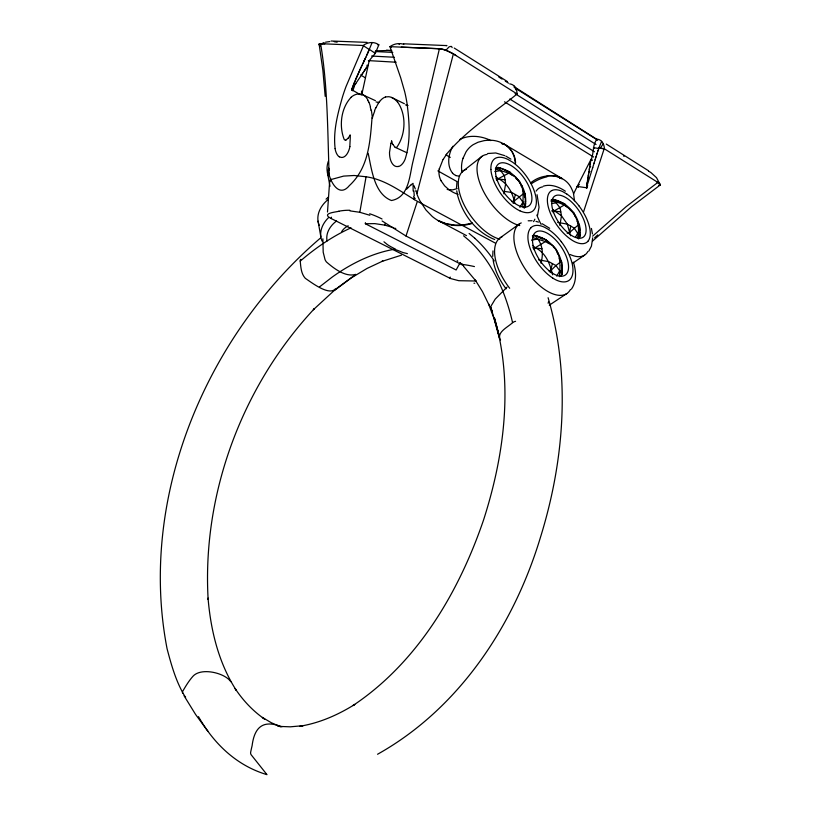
<?xml version="1.0" encoding="UTF-8"?>
<svg xmlns="http://www.w3.org/2000/svg" width="820" height="820" viewBox="0 0 820 820"><rect width="100%" height="100%" fill="white"/><g stroke="black" fill="none" stroke-linecap="round" stroke-linejoin="round"><path stroke-width="1.23" d="M524.8 207.706C529.628 189.686 514.919 169.514 496.623 167.475L495.997 167.957L497.227 168.254L498.324 167.413L509.62 171.862L512.387 175.296L515.995 177.386L521.981 185.914L523.242 193.879L522.76 206.876M559.312 258.238L561.69 262.092L562.048 274.392L560.911 275.161L560.726 276.422L561.393 275.971C565.892 257.972 551.696 237.082 533.031 235.494L532.385 235.955L534.701 235.36L546.099 239.84L549.021 243.55M503.89 193.827L505.653 183.793L504.443 175.798L498.324 167.413M540.954 263.199C543.721 253.298 542.655 242.71 534.701 235.36M559.875 225.561L561.464 215.773L560.08 207.911L553.551 199.445L551.327 199.998L553.551 199.445C570.72 203.145 583.245 221.267 579.186 238.466L578.541 238.907L579.781 234.12M456.504 187.934L456.996 181.671M322.875 238.804L323.193 252.211L325.048 259.663A8.518 5.361 56.2 0 0 326.411 261.928C333.894 268.519 345.62 277.457 355.695 274.362M411.179 184.695L413.065 183.332L413.147 191.08M592.716 237.82L591.435 246.123L588.842 251.053M577.485 237.82C582.21 218.878 570.074 203.011 550.938 201.074M559.486 276.668C560.142 265.813 561.464 253.667 552.588 245.518L545.433 241.572L533 237.636M460.174 262.595L456.135 269.985L365.351 223.737L365.402 222.661M327.498 212.031L329.558 182.737M475.856 281.014L458.769 280.696L450.457 278.503L331.29 218.581L331.382 217.197M562.069 269.421L561.403 269.872L561.403 273.419L562.069 272.978M372.024 117.957C370.117 142.342 368.477 167.987 349.34 185.638C339.121 198.112 330.624 182.204 328.687 173.112A18.86 12.413 32.6 0 1 328.348 169.73L328.635 168.223L329.199 169.084M492.974 250.92L492.728 256.404M524.154 208.177L525.61 203.329M377.548 754.256C459.169 708.562 513.771 625.65 540.39 537.551C564.416 460.235 570.945 376.134 548.098 297.721M658.911 185.412A9.522 2.009 21.1 0 0 660.305 184.9L656.892 181.794M586.946 188.262L586.669 186.222M573.498 193.981L577.208 186.437L586.443 187.729L586.556 186.98M369.861 215.27L359.816 212.288L366.068 176.772C385.431 179.518 400.939 191.818 417.359 201.31L495.095 242.976M587.048 183.762L586.638 186.406M586.782 185.463L586.905 184.705M587.13 183.188L587.489 180.902M587.018 183.946L587.253 182.429M385.226 223.522L384.969 225.172L393.846 227.796M587.458 181.097L588.565 174.045M587.837 178.616L587.96 177.848M587.602 180.144L587.725 179.375M588.207 176.32L588.411 175.049M588.688 173.297L589.447 168.602M588.514 174.393L588.729 173.051M588.852 172.292L588.996 171.4M349.822 146.472L350.263 137.76A37.515 19.813 -85.5 0 0 350.14 135.126M589.303 169.514L589.836 166.275L590.718 166.829M589.775 166.665L590.123 164.564M589.518 168.213L589.641 167.434M590.267 163.703L590.41 162.852M590.092 164.717L590.287 163.539M590.4 162.913L590.871 160.105M590.841 160.269C594.244 153.637 592.019 145.468 596.98 139.185A20.807 11.849 -58.6 0 1 601.634 141.358A20.777 12.095 -58.2 0 1 603.253 143.838A20.746 12.525 -59.3 0 1 604.422 148.789L600.23 148.287L603.253 143.838M570.617 235.791L569.603 232.49L570.74 226.094M538.648 259.909L548.754 261.631L552.362 263.579L550.22 272.609M515.37 194.524L513.197 203.391M361.712 94.915L369.215 60.639L375.293 53.372L378.84 44.834A21.484 15.775 -80.3 0 0 372.147 42.548A21.023 16.872 -85.7 0 0 363.752 45.038L346.03 86.561A113.232 51.691 -83.9 0 0 342.514 96.832C337.809 113.529 333.002 131.036 335.134 148.533M439.356 168.869L443.066 159.377M368.18 153.34C371.655 169.248 374.156 193.909 391.458 200.521C409.262 197.364 409.487 175.193 412.972 161.53C421.798 123.943 430.541 86.336 439.407 48.749L389.961 46.648L400.713 77.859L404.69 91.707A108.394 64.278 -84.6 0 1 406.997 103.228C409.405 121.76 410.943 141.399 405.039 159.449A16.123 8.866 -85.3 0 1 398.499 166.552M390.894 143.541L389.51 152.489A15.662 8.487 -84.9 0 0 398.499 166.378M416.97 193.53L453.378 53.905L445.998 50.317M463.587 265.618L406.002 236.027L417.093 202.14M595.115 159.879L595.422 158.916M594.018 163.395L596.263 156.23M587.704 185.607L586.443 187.729L586.905 186.263M592.573 168.038L594.213 162.77M586.443 187.729L592.716 167.557M596.939 154.047L597.975 150.747M596.027 156.979L597.206 153.196M598.692 148.482L601.634 141.358M597.872 151.105L598.805 148.133L604.197 148.686L657.845 182.409L626.091 206.712L592.634 236.16M583.573 211.796L604.197 148.686M537.489 215.629L539.047 207.204L537.059 194.688M463.095 158.178L466.026 151.874A19.331 15.713 -54.8 0 1 473.191 144.658L478.06 142.229L484.148 140.64A38.53 30.924 -52.7 0 1 488.197 140.312A40.487 32.451 -52.3 0 1 488.945 140.271C502.076 139.595 515.37 149.23 515.565 163.118M351.76 90.2L354.916 81.057M353.328 85.034L361.005 67.527M374.504 110.741L375.827 107.676M367.288 54.089L372.147 42.548M369.246 49.538L363.096 45.5L320.61 43.685A9.543 2.009 24.1 0 0 320.241 45.807M399.145 44.495L399.504 43.614A22.13 19.413 85.8 0 1 403.829 44.29M514.037 87.125L514.417 86.233A21.904 12.987 -58 0 0 509.702 83.876M351.862 89.062L352.354 87.894M360.369 94.72L351.616 89.646L353.112 86.1M352.6 87.309L353.358 85.516M355.449 79.786L359.918 69.833M368.754 50.717L368.344 51.68M335.175 289.05C328.83 295.907 311.631 282.582 305.306 278.329C301.063 273.706 300.827 267.043 300.222 261.129A4.038 2.286 49.8 0 1 300.95 259.356M368.118 52.213L365.095 58.886M367.083 54.55L366.735 55.319M365.853 57.236L364.715 59.686M364.972 59.153L364.346 60.475M364.603 59.932L364.162 60.875M363.967 61.274L364.244 60.7M360.185 69.259L361.374 66.758M361.302 66.902L361.733 65.979M363.219 62.853L363.598 62.064M363.516 62.238L363.875 61.469M363.783 61.664L364.059 61.08M362.05 65.323L362.85 63.642M361.671 66.112L362.102 65.21M362.788 63.765L363.332 62.617M578.428 187.165L577.208 186.437L590.995 159.398L592.101 160.146L590.995 159.398M449.688 278.134L450.241 277.078M575.455 237.328L577.68 233.259L574.154 228.042L567.317 224.137L557.651 222.394M556.77 276.156L559.711 270.805L555.96 265.526L552.362 263.579M548.139 303.277L548.539 301.729M519.921 207.327L522.883 202.13L519.009 196.605L511.711 192.444L503.921 191.357M452.906 146.247C448.284 154.232 446.551 165.578 452.599 173.235M366.591 67.465L368.026 65.303L366.827 65.303M378.256 103.197L379.547 101.373M571.396 289.173C576.952 281.352 576.163 270.907 573.405 262.205M365.494 69.126L366.068 68.255M365.915 68.49L366.386 67.773M366.335 67.855L366.755 67.219M364.787 70.171L363.803 71.647M365.105 69.7L364.223 71.022M365.064 69.761L365.751 68.736M363.834 71.606L362.87 73.031M362.235 73.974L351.616 89.646M362.122 74.148L362.963 72.898M533.963 249.721L535.316 247.712L545.433 241.572L546.099 239.84L548.149 242.781M553.131 212.687L554.412 210.791L563.965 205.215L564.498 203.749L553.551 199.445M355.203 84.368L355.798 83.486M354.004 86.141L354.599 85.26M514.417 86.233A21.873 12.689 -58.3 0 1 516.118 88.847L515.513 89.728M497.033 180.595L498.396 178.657L508.759 173.184L509.62 171.862L510.778 173.584M446.531 154.18C466.447 130.308 493.25 113.498 517.092 93.951L453.378 53.905A10.722 2.593 23.2 0 0 439.356 48.728M348.305 138.057L345.876 140.107M406.648 189.174L407.94 187.657M567.132 233.157L569.603 232.49L577.957 225.223L579.463 225.162L579.72 230.328M507.026 287.113L495.208 299.126L490.965 306.188A10.117 6.837 -21.2 0 0 490.903 308.402L492.297 311.159M577.208 186.437L579.34 184.449M594.654 237.769L597.759 234.899M592.778 240.885L631.543 206.712L659.967 185.176M326.063 199.157L328.287 197.148M351.124 97.313C340.946 108.025 338.855 126.126 344.236 139.533A5.432 2.829 -85.7 0 0 345.876 140.107M320.087 238.364C205.594 336.6 137.914 498.601 167.095 648.845L167.3 649.614C171.441 665.225 175.931 681.194 184.182 695.165M319.482 286.938L332.192 277.088A250.52 146.226 -69.8 0 1 394.553 249.229L399.688 251.176A77.879 60.762 87.7 0 0 402.148 252.211A53.874 42.261 88.6 0 0 403.348 252.642L407.427 253.636M334.345 290.516L351.421 277.826L367.063 268.427L382.858 261.026L381.966 261.385L401.452 255.174M463.484 170.775L482.027 156.292M499.667 167.915L499.031 168.397L501.225 168.5M515.575 321.327A5.012 3.065 -13.5 0 0 512.592 322.629C508 327.18 496.028 332.336 500.548 339.972M524.995 201.986L525.64 201.515M524.913 205.369L525.558 204.897M524.38 207.029L525.497 206.209L525.118 193.991L522.606 189.891M500.261 237.749L519.357 223.932M554.771 199.885L554.135 200.336L557.241 201.484L557.866 201.033M536.003 235.76L535.347 236.221L537.53 236.273M538.617 237.339L539.273 236.877M540.072 238.353L541.2 237.564L542.697 238.763L542.04 239.225M579.115 232.777L579.75 232.337M579.156 236.119L579.791 235.668M578.684 237.749L579.801 236.99L579.463 225.162L577.239 221.308M355.08 274.936L335.554 289.286L313.332 309.734L314.367 308.689C242.187 385.953 201.986 493.609 208.136 599.369L208.054 598.087C210.719 630.334 218.591 662.919 236.314 690.368L235.145 688.595C243.068 700.485 252.949 711.094 264.768 719.191L262.359 717.418L271.205 722.666L280.563 726.827M572.872 263.077L584.506 255.174M530.755 182.819C543.127 172.323 565.124 172.979 571.929 189.42A39.186 29.981 -51.6 0 1 572.216 190.014A37.259 28.464 -52 0 1 573.487 193.356L574.492 200.777M549.297 305.173L566.856 293.539M459.569 139.584C468.548 134.798 479.987 135.72 489.099 139.728A31.324 23.872 -28.5 0 1 490.749 140.609M320.261 45.848L319.246 44.751L320.374 44.096M457.191 188.6L452.578 189.891L447.177 189.471M322.834 42.999L324.156 42.558M472.443 223.071L463.249 224.936L455.202 225.151L446.326 223.747L438.136 220.539L439.141 221.092M548.846 270.928L551.153 270.282L555.96 265.526L560.019 262.39L561.69 262.113L559.394 258.833M543.424 186.13C551.03 183.782 559.066 186.919 565.37 191.203M511.813 201.679L514.119 201.095L523.242 193.879L525.118 193.991M385.564 96.924L388.844 96.709A36.562 19.629 -86.8 0 1 397.464 101.998M487.613 153.524L495.762 152.971L504.71 155.636M325.519 42.189L329.814 41.564M531.534 240.147L537.489 239.091M551.819 203.534L556.36 202.765M494.849 171.534L500.815 170.611L508.759 173.184L512.387 175.296M338.855 211.293C334.949 212.206 320.763 213.384 331.29 218.581M547.043 175.921L549.103 175.685A31.508 24.159 -49.3 0 1 558.707 176.915L559.547 177.294M589.949 171.431L588.975 171.544M365.351 223.737L374.853 223.624L384.816 225.141M528.182 220.785L532.088 220.734M375.509 50.84L391.622 50.409M552.024 210.873L560.767 211.837M552.608 274.803C550.097 264.06 545.925 252.888 535.316 247.712L532.836 247.804L541.969 248.747M514.878 203.401C512.869 193.325 507.959 183.485 498.396 178.657L495.926 178.75L505.048 179.785M552.024 210.894L554.412 210.791L561.464 215.773L567.317 224.137L569.603 232.49M331.116 41.01L367.032 42.373M376.083 101.987L379.332 102.52M438.833 48.698L438.28 48.677M403.655 43.808L446.941 45.602L445.844 45.51M438.936 48.708L437.726 48.657M277.949 726.346L290.26 726.827L303.072 725.679L299.976 726.233C319.595 723.025 338.024 714.886 354.804 704.411L352.959 705.559C417.554 662.478 458.913 592.153 483.564 519.962C504.341 455.243 513.74 384.016 494.378 317.781L499.329 336.364L490.811 307.326M377.62 44.782L378.84 44.834M319.236 44.731A9.491 1.999 24.1 0 1 319.738 43.706A13.253 2.788 24.1 0 1 320.743 43.696L322.28 43.757M320.712 43.665L321.583 43.706M401.328 47.129L437.398 48.636M322.28 43.737L324.812 43.849M375.17 51.547L392.8 52.398M371.583 56.047L394.338 57.256M368.477 60.598L369.215 60.639M368.405 60.608L396.152 62.228M349.935 210.873L359.816 212.288M359.755 93.972L362.778 94.761M516.026 93.839L517.092 93.951M386.558 50.174L391.693 50.83M503.07 144.105L504.525 144.31L503.101 143.951M559.588 178.248L560.439 178.37M561.28 178.483L562.13 178.606L559.547 177.919M405.582 104.898L408.042 105.565M449.657 224.618L451.461 224.905M366.068 176.772L354.137 175.49L343.662 176.095L330.583 179.662L329.702 180.492L330.019 181.917M501.409 143.52L502.814 143.879M281.875 726.827C263.374 719.427 254.487 726.807 252.109 745.698C251.607 747.778 251.125 749.88 250.705 751.981A3.239 2.573 -74.1 0 0 251.156 754.759L266.971 774.644A299.136 175.275 -69.8 0 1 198.491 716.649M536.003 221.39L538.432 222.097M495.3 168.91L500.815 170.611M494.685 239.522C475.856 232.121 462.377 213.907 457.416 194.678M395.137 228.278L395.783 228.524M559.66 177.335L560.398 177.673A36.008 27.716 -51 0 1 562.018 178.524M395.219 147.344L406.904 152.735M363.26 95.028L375.416 100.665M391.56 97.426L404.362 103.699M414.438 198.061L415.238 198.45M395.332 249.095L391.027 246.81A71.227 55.78 87.8 0 1 387.522 244.688L383.955 241.808M542.153 223.706L549.677 228.319M406.002 236.027L382.12 220.98M466.498 235.617L438.218 220.58M505.878 156.159L510.932 159.141M437.88 170.888L456.709 181.404M445.844 154.847L450.272 157.368M454.229 48.052L507.498 81.631M439.161 221.103L439.848 221.533M562.018 178.534L504.659 144.392A34.501 27.439 -48.9 0 1 509.199 147.948L510.757 149.834A32.175 25.563 -49.2 0 1 512.367 152.356L514.222 156.702L515.472 163.108M365.279 77.767L361.282 75.389L360.974 74.456M391.212 47.396L389.961 46.648L390.658 46.176A21.638 17.855 -87.2 0 1 399.504 43.614M504.505 101.813L593.618 157.02M453.439 53.915L454.7 54.704M509.773 99.005L594.449 151.761M594.223 148.112L593.444 147.631L599.317 148.604M455.12 54.971L456.104 55.596M515.073 93.654L596.048 144.504M606.267 144.064L648.558 170.785M498.827 77.049L502.065 79.089M505.304 81.139L508.543 83.179M515.011 87.268L597.759 139.912M623.487 155.923L624.092 156.302M514.642 87.75L597.38 139.974M548.621 229.569L544.326 227.16A32.728 15.887 55.6 0 0 532.651 226.443A31.344 15.221 55.6 0 0 530.806 227.868M566.845 194.043L562.756 191.644A31.437 14.647 55.3 0 0 551.737 190.599M375.293 53.372L369.328 49.343A133.65 29.325 22.6 0 0 369.01 49.528M449.093 189.85L444.635 185.843L441.047 180.759M552.567 209.377L554.402 210.771M495.618 176.525L498.386 178.647M469.122 233.464L474.8 238.22M532.467 245.457L535.316 247.701M463.546 235.77L468.958 240.352A278.708 159.808 -69.7 0 1 512.572 322.639M570.166 209.92L574.01 212.985L575.179 216.47M515.78 178.401L519.624 181.497L521.561 186.919M553.418 247.148L556.062 249.331L557.723 254.077M457.816 261.221L457.15 260.647M504.935 169.914L506.463 171.185M559.711 201.72L561.126 202.919M463.546 266.274L476.041 281.127M397.505 101.885C406.669 114.677 405.746 134.541 396.88 147.169A5.73 3.085 -85.2 0 1 395.025 147.251L392.893 144.422M567.368 207.183L564.498 203.749L565.718 205.82M506.104 288.855C499.759 280.44 494.829 270.702 493.148 260.237M184.91 696.149L185.638 697.123M207.962 731.337L195.59 714.466L184.018 695.729M475.231 279.979L482.539 291.715L489.007 304.958L488.515 303.882L494.04 318.539L499.339 338.024M559.711 270.805L562.048 274.392M522.883 202.13L525.497 206.209M577.68 233.259L579.801 236.99M420.896 202.273L425.98 210.002L432.222 216.439A56.652 45.715 -60.9 0 0 449.647 224.649M367.801 100.194L368.744 102.233M414.049 185.771L414.469 186.857M414.602 187.185L415.289 188.979M415.883 190.558L416.109 191.173M416.14 191.255L416.734 192.885M329.148 174.711C327.539 131.22 327.856 86.93 320.61 43.685M561.382 265.413L562.048 267.299M660.305 184.9L656.523 177.684L651.059 172.682A28.054 27.111 -26.1 0 0 648.487 171.144M524.39 195.693L525.025 197.671M329.23 170.55L328.646 168.264M370.312 107.092L371.029 110.351M230.748 681.666C224.977 672.943 201.166 667.101 192.936 676.295C188.948 680.784 185.812 685.94 182.819 691.127A2.952 2.111 -29 0 0 182.696 693.207M414.336 199.731L413.68 196.349M591.425 228.462L592.45 233.915M462.121 172.251L461.762 170.222M327.446 172.805L329.999 186.273M318.058 221.144L320.866 236.959M456.74 190.834L457.263 193.899M319.144 44.28L322.885 70.366L325.181 96.35M300.212 261.067L300.222 261.129A278.605 159.726 -69.7 0 1 351.032 227.837M361.589 93.244L361.599 94.71L361.569 91.051M361.569 91.778L361.579 92.506M461.65 264.327A208.68 97.6 -29 0 1 474.442 266.592M473.97 283.207A213.179 102.111 -28.6 0 1 474.749 283.248M338.834 211.211A210.176 104.663 74.5 0 1 349.812 210.258M369.707 213.774A210.258 104.201 74.6 0 1 382.028 218.991M531.534 183.639A40.651 31.344 -49.8 0 1 547.001 176.812M499.769 239.184A41.41 20.561 54 0 1 463.7 204.006A41.41 20.561 54 0 1 466.365 169.33M519.747 225.592A41.881 20.274 54.1 0 1 482.027 188.354A41.881 20.274 54.1 0 1 487.049 154.416M534.845 219.196A41.881 20.274 54.1 0 1 533.543 221.646M490.913 169.443A32.861 15.754 54.1 0 1 494.081 159.254A31.16 14.934 54.1 0 1 495.987 158.004A32.523 15.59 54.1 0 1 507.949 159.439L512.295 161.991A32.533 15.6 54.1 0 1 524.964 174.26A31.139 14.914 54.1 0 1 527.691 178.042A32.79 15.723 54.1 0 1 535.501 195.15A30.996 14.852 54.1 0 1 536.311 199.926A32.861 15.754 54.1 0 1 533.564 210.34A31.017 14.873 54.1 0 1 531.063 212.052A32.841 15.744 54.1 0 1 519.911 210.822M490.903 169.443A31.037 14.883 54.1 0 0 491.61 174.281A32.851 15.744 54.1 0 0 498.693 190.578A31.047 14.893 54.1 0 0 502.383 195.847A32.841 15.744 54.1 0 0 515.483 208.331A31.078 14.914 54.1 0 0 519.921 210.832M509.691 288.261A41.656 20.951 55.5 0 1 502.168 236.713M570.453 289.481A42.138 20.654 55.6 0 1 527.895 272.875A42.138 20.654 55.6 0 1 521.243 222.917M548.723 229.631A32.728 15.887 55.6 0 1 561.331 241.705M530.817 227.878A33.066 16.051 55.6 0 0 527.967 238.784A31.221 15.17 55.6 0 0 528.756 243.827A33.056 16.041 55.6 0 0 536.034 260.504A31.232 15.18 55.6 0 0 539.745 265.813A33.036 16.041 55.6 0 0 552.803 278.093M552.803 278.103A31.273 15.19 55.6 0 0 557.169 280.44A33.046 16.041 55.6 0 0 568.045 280.983A31.211 15.149 55.6 0 0 570.453 279.046A33.066 16.062 55.6 0 0 572.862 267.904A31.191 15.139 55.6 0 0 572.001 262.943A32.984 16.021 55.6 0 0 563.976 245.467A31.324 15.201 55.6 0 0 561.249 241.644M587.868 251.494A40.477 19.044 55.2 0 1 570.156 254.507M541.108 224.372A40.477 19.044 55.2 0 1 536.864 214.994M536.116 191.142A40.477 19.044 55.2 0 1 542.655 186.868M566.938 194.104A31.437 14.647 55.3 0 1 578.981 205.851M551.727 190.588A30.114 14.032 55.2 0 0 550.005 191.87A31.765 14.801 55.3 0 0 547.452 202.038A29.991 13.981 55.2 0 0 548.252 206.784A31.754 14.791 55.3 0 0 555.304 222.671A30.002 13.991 55.2 0 0 558.861 227.765A31.734 14.791 55.2 0 0 571.304 239.717A30.043 14.001 55.3 0 0 575.466 242.064A31.744 14.791 55.2 0 0 585.736 242.945A29.981 13.971 55.3 0 0 587.991 241.203M587.981 241.193A31.765 14.801 55.2 0 0 590.154 230.83A29.961 13.95 55.3 0 0 589.283 226.146A31.693 14.77 55.2 0 0 581.524 209.469A30.094 14.012 55.2 0 0 578.899 205.799M462.972 264.665A77.633 61.346 -65.6 0 1 460.092 262.892M474.77 238.271A282.746 162.77 -69.7 0 1 494.296 260.965M322.014 241.08A35.311 24.887 -11.6 0 1 328.553 217.607M336.548 221.01A30.422 21.371 -11.6 0 0 335.482 221.841A28.731 20.192 -11.5 0 0 331.752 225.469A30.412 21.371 -11.6 0 0 326.77 237.882A28.72 20.172 -11.5 0 0 327.098 240.967M341.766 231.465A16.42 11.531 -11.6 0 1 348.192 225.787M319.195 225.274A34.983 24.969 -11.6 0 1 327.733 199.824M330.388 180.851A36.633 26.742 -12.7 0 1 330.819 178.986M328.369 175.89A36.285 26.804 -12.8 0 1 328.359 161.212M352.754 90.835A129.334 74.651 89.3 0 1 354.404 86.274M350.048 135.085A24.405 12.628 -85.4 0 1 348.285 138.016M349.935 146.534A14.791 7.677 -85.4 0 1 339.439 156.681M339.377 156.938A15.221 7.769 -85.8 0 1 335.052 148.604M371.296 110.146A49.292 27.767 -83.7 0 1 372.311 117.824M372.3 118.203A51.947 25.625 -83.1 0 1 374.73 111.028M368.867 102.049A32.779 17.825 -84.4 0 1 370.466 106.938M362.788 94.689A23.349 12.3 -85.5 0 1 367.893 100.019M351.114 97.231A35.506 18.47 -87 0 1 359.755 94.003M334.232 41.707A27.593 26.219 -41.9 0 1 337.112 42.209M516.118 88.847A21.843 12.187 -57.2 0 1 517.02 93.859M440.842 48.903A10.639 2.573 23.2 0 1 445.906 50.276L449.114 46.832L451.154 46.361A31.601 6.386 -68.5 0 1 452.148 47.621M439.171 48.718A14.934 3.598 23.2 0 1 440.74 48.851M390.945 143.572A40.785 21.802 -84.7 0 1 391.673 140.989M392.841 144.494A26.055 14.083 -84.7 0 1 391.581 140.989M408.063 187.677A20.449 10.445 -25.4 0 1 411.291 184.746M420.762 202.366A82.102 67.035 -56.2 0 1 416.785 193.643M414.295 195.754A98.318 43.993 -57 0 1 413.905 190.916M471.859 223.583A62.699 50.502 -60.4 0 1 451.41 225.08M461.68 170.242A27.07 21.945 -54.7 0 1 463.033 158.168M458.165 194.309A39.544 31.795 -58.4 0 1 449.175 189.738M441.088 180.728A21.299 17.261 -56.3 0 1 439.12 168.879M443.21 159.459A43.614 35.455 -55.3 0 1 446.674 154.293M455.654 175.326A13.386 10.783 -63.4 0 1 452.599 173.235M458.903 175.982A17.548 14.135 -63.7 0 1 455.582 175.521M375.949 107.881A33.989 17.445 -84 0 1 378.338 103.402M379.609 101.557A24.026 12.72 -85.2 0 1 385.564 96.975M657.876 182.419A9.573 2.019 21.1 0 1 658.849 185.402M497.279 180.359A25.871 12.402 54.1 0 0 528.695 206.035A25.871 12.402 54.1 0 0 515.165 168.428A25.871 12.402 54.1 0 0 497.279 180.359M533.676 247.568A26.035 12.638 55.6 0 0 564.508 275.52A26.035 12.638 55.6 0 0 553.418 237.738A26.035 12.638 55.6 0 0 533.676 247.568M552.926 210.443A25.01 11.654 55.2 0 0 582.333 237.697A25.01 11.654 55.2 0 0 571.468 201.884A25.01 11.654 55.2 0 0 552.926 210.443"/></g></svg>
